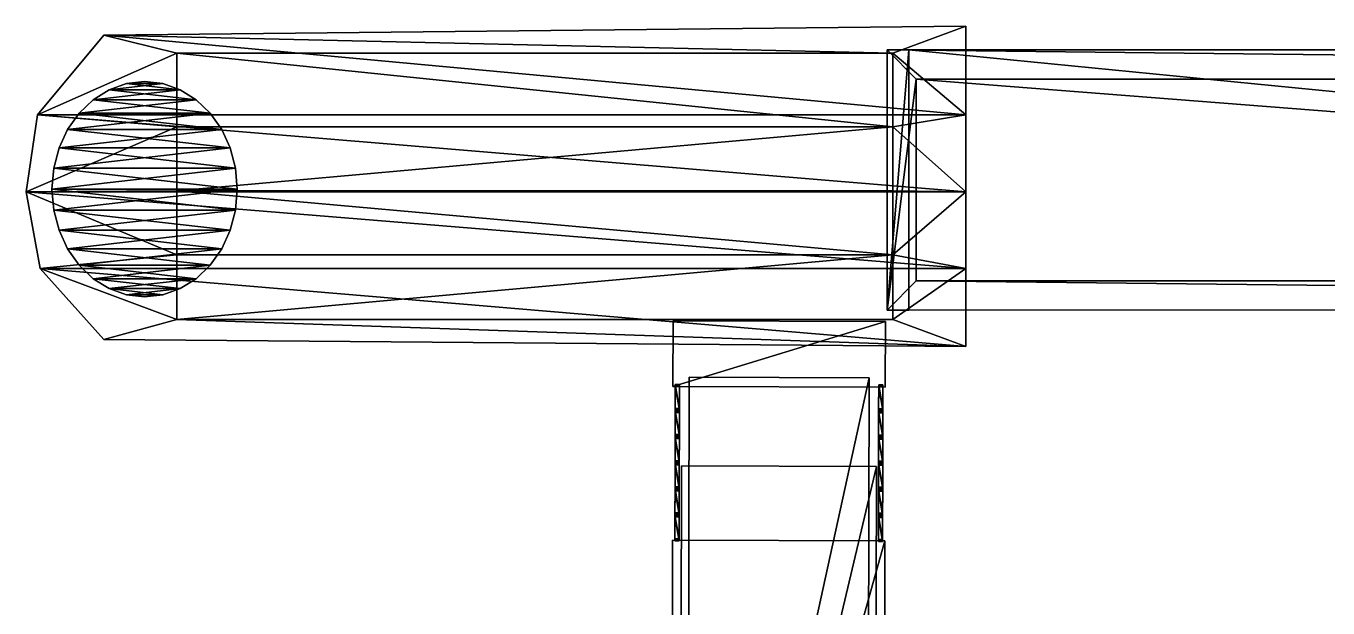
# Model space of a CAD drawing. Header units: millimetres. Extents: x -39 to 131, y -304 to 0.
# Drawn here: x -35.62 to -21.57, y -228.5 to -222.21 of the extents above; entities that cross this region are included whole.
import ezdxf

# ---------------------------------------------------------------- set-up
doc = ezdxf.new("R2010")
doc.units = ezdxf.units.MM
for name, color, linetype in [('CUBE_027_1', 7, 'Continuous'), ('MESH295', 7, 'Continuous'), ('MESH296', 7, 'Continuous'), ('MESH45', 7, 'Continuous'), ('MESH46', 7, 'Continuous'), ('MESH515', 7, 'Continuous'), ('TUNNEL1107', 7, 'Continuous'), ('TUNNEL2119', 7, 'Continuous'), ('TUNNEL3131', 7, 'Continuous')]:
    doc.layers.add(name, color=color, linetype=linetype)

msp = doc.modelspace()

# ---------------------------------------------------------------- meshes
at = {"layer": 'CUBE_027_1'}
mesh = msp.add_polyface(dxfattribs=at)
corners = [(1.88, -222.786, 7.955), (-26.328, -222.47, 5.884), (-26.013, -222.786, 5.907), (2.195, -222.47, 7.978), (-26.328, -222.47, 5.884), (1.88, -222.786, 7.955), (2.195, -222.47, 7.978), (-26.094, -222.47, 2.702), (-26.328, -222.47, 5.884), (2.429, -222.47, 4.797), (2.195, -222.47, 7.978), (2.429, -225.279, 4.797), (2.429, -222.47, 4.797), (2.195, -225.279, 7.978), (2.195, -222.47, 7.978), (1.88, -222.786, 7.955), (2.195, -225.279, 7.978), (1.88, -224.963, 7.955), (1.88, -222.786, 7.955), (-26.013, -222.786, 5.907), (1.88, -224.963, 7.955), (-26.013, -224.963, 5.907), (-26.013, -222.786, 5.907), (-26.328, -225.28, 5.884), (-26.013, -224.963, 5.907), (-26.328, -222.47, 5.884), (-26.094, -222.47, 2.702), (-26.328, -225.28, 5.884), (-26.328, -222.47, 5.884), (-26.094, -225.28, 2.702), (2.429, -225.279, 4.797), (-26.094, -225.28, 2.702), (-26.094, -222.47, 2.702), (2.195, -225.279, 7.978), (-26.094, -225.28, 2.702), (2.429, -225.279, 4.797), (-26.328, -225.28, 5.884), (2.195, -225.279, 7.978), (-26.013, -224.963, 5.907), (-26.328, -225.28, 5.884), (2.195, -225.279, 7.978), (1.88, -224.963, 7.955), (-26.013, -224.963, 5.907), (2.429, -222.47, 4.797)]
mesh.append_faces([[corners[k] for k in face] for face in [(0, 1, 2), (3, 4, 5), (6, 7, 8), (6, 9, 7), (10, 11, 12), (10, 13, 11), (14, 15, 16), (16, 15, 17), (18, 19, 20), (20, 19, 21), (22, 23, 24), (22, 25, 23), (26, 27, 28), (26, 29, 27), (30, 31, 32), (33, 34, 35), (33, 36, 34), (37, 38, 39), (40, 41, 42), (30, 32, 43)]])
at = {"layer": 'MESH295'}
mesh = msp.add_polyface(dxfattribs=at)
corners = [(-26.373, -226.088, 3.234), (-26.373, -226.11, 3.234), (-26.418, -226.11, 3.234), (-26.373, -226.088, 3.234), (-26.373, -226.367, 5.727), (-26.373, -226.11, 3.234), (-26.373, -226.088, 3.234), (-26.373, -226.348, 5.756), (-26.373, -226.367, 5.727), (-26.373, -226.348, 5.756), (-26.373, -226.088, 3.234), (-26.418, -226.088, 3.234), (-26.418, -226.088, 3.234), (-26.418, -226.088, 3.234), (-26.418, -226.11, 3.234), (-26.419, -226.367, 5.727), (-26.419, -226.367, 5.727), (-26.418, -226.11, 3.234), (-26.373, -226.367, 5.727), (-26.373, -226.367, 5.727), (-26.418, -226.11, 3.234), (-26.373, -226.11, 3.234), (-26.373, -226.367, 5.727), (-26.419, -226.373, 5.727), (-26.419, -226.367, 5.727), (-26.373, -226.373, 5.727), (-26.373, -226.367, 5.808), (-26.373, -226.373, 5.727), (-26.373, -226.367, 5.727), (-26.373, -226.367, 5.808), (-26.373, -226.373, 5.808), (-26.373, -226.373, 5.727), (-26.373, -226.367, 5.808), (-26.419, -226.373, 5.808), (-26.373, -226.373, 5.808), (-26.419, -226.366, 5.808), (-26.373, -226.367, 5.808), (-26.419, -226.348, 5.756), (-26.419, -226.366, 5.808), (-26.373, -226.348, 5.756), (-26.373, -226.348, 5.756), (-26.373, -226.367, 5.808), (-26.373, -226.367, 5.727), (-26.373, -226.348, 5.756), (-26.418, -226.088, 3.234), (-26.419, -226.348, 5.756), (-26.418, -226.088, 3.234), (-26.419, -226.367, 5.727), (-26.419, -226.348, 5.756), (-26.419, -226.348, 5.756), (-26.419, -226.367, 5.727), (-26.419, -226.366, 5.808), (-26.419, -226.366, 5.808), (-26.419, -226.367, 5.727), (-26.419, -226.373, 5.727), (-26.419, -226.366, 5.808), (-26.419, -226.373, 5.727), (-26.419, -226.373, 5.808), (-26.419, -226.373, 5.727), (-26.419, -226.391, 5.756), (-26.419, -226.373, 5.808), (-26.419, -226.373, 5.727), (-26.419, -226.648, 3.263), (-26.419, -226.391, 5.756), (-26.419, -226.629, 3.234), (-26.419, -226.373, 5.727), (-26.374, -226.629, 3.234), (-26.419, -226.629, 3.234), (-26.373, -226.373, 5.727), (-26.373, -226.373, 5.727), (-26.374, -226.648, 3.263), (-26.374, -226.629, 3.234), (-26.373, -226.373, 5.727), (-26.373, -226.392, 5.756), (-26.374, -226.648, 3.263), (-26.373, -226.373, 5.727), (-26.373, -226.373, 5.808), (-26.373, -226.392, 5.756), (-26.419, -226.373, 5.808), (-26.373, -226.392, 5.756), (-26.373, -226.373, 5.808), (-26.419, -226.391, 5.756), (-26.419, -226.391, 5.756), (-26.374, -226.648, 3.263), (-26.373, -226.392, 5.756), (-26.419, -226.391, 5.756), (-26.419, -226.648, 3.263), (-26.374, -226.648, 3.263), (-26.419, -226.648, 3.263), (-26.419, -226.629, 3.234), (-26.374, -226.648, 3.263), (-26.419, -226.629, 3.234), (-26.419, -226.648, 3.182), (-26.419, -226.648, 3.263), (-26.419, -226.629, 3.234), (-26.374, -226.648, 3.182), (-26.419, -226.648, 3.182), (-26.374, -226.629, 3.234), (-26.374, -226.629, 3.234), (-26.374, -226.648, 3.263), (-26.374, -226.648, 3.182), (-26.374, -226.629, 3.234), (-26.374, -226.648, 3.182), (-26.374, -226.648, 3.263), (-26.374, -226.654, 3.182), (-26.374, -226.648, 3.263), (-26.374, -226.654, 3.263), (-26.374, -226.654, 3.182), (-26.374, -226.648, 3.263), (-26.42, -226.654, 3.263), (-26.374, -226.654, 3.263), (-26.419, -226.648, 3.263), (-26.419, -226.648, 3.182), (-26.42, -226.654, 3.263), (-26.419, -226.648, 3.263), (-26.419, -226.648, 3.182), (-26.42, -226.654, 3.182), (-26.42, -226.654, 3.263), (-26.374, -226.648, 3.182), (-26.42, -226.654, 3.182), (-26.419, -226.648, 3.182), (-26.374, -226.654, 3.182), (-26.374, -226.673, 3.234), (-26.42, -226.654, 3.182), (-26.374, -226.654, 3.182), (-26.42, -226.673, 3.234), (-26.42, -226.654, 3.182), (-26.374, -226.673, 3.234), (-26.42, -226.654, 3.263), (-26.42, -226.654, 3.182), (-26.42, -226.673, 3.234), (-26.42, -226.654, 3.263), (-26.42, -226.673, 3.234), (-26.42, -226.93, 5.727), (-26.42, -226.654, 3.263), (-26.374, -226.673, 3.234), (-26.42, -226.673, 3.234), (-26.374, -226.654, 3.263), (-26.374, -226.673, 3.234), (-26.42, -226.654, 3.263), (-26.374, -226.654, 3.263), (-26.374, -226.673, 3.234), (-26.374, -226.654, 3.182), (-26.374, -226.654, 3.263), (-26.375, -226.93, 5.727), (-26.374, -226.673, 3.234), (-26.374, -226.654, 3.263), (-26.375, -226.911, 5.756), (-26.375, -226.93, 5.727), (-26.375, -226.911, 5.756), (-26.374, -226.654, 3.263), (-26.42, -226.654, 3.263), (-26.375, -226.911, 5.756), (-26.42, -226.654, 3.263), (-26.42, -226.911, 5.756), (-26.42, -226.654, 3.263), (-26.42, -226.93, 5.727), (-26.42, -226.911, 5.756), (-26.42, -226.911, 5.756), (-26.42, -226.93, 5.727), (-26.42, -226.93, 5.808), (-26.42, -226.93, 5.808), (-26.42, -226.93, 5.727), (-26.42, -226.936, 5.727), (-26.375, -226.93, 5.727), (-26.42, -226.936, 5.727), (-26.42, -226.93, 5.727), (-26.375, -226.936, 5.727), (-26.375, -226.93, 5.808), (-26.375, -226.936, 5.727), (-26.375, -226.93, 5.727), (-26.375, -226.93, 5.808), (-26.375, -226.936, 5.808), (-26.375, -226.936, 5.727), (-26.375, -226.93, 5.808), (-26.42, -226.936, 5.808), (-26.375, -226.936, 5.808), (-26.42, -226.93, 5.808), (-26.375, -226.93, 5.808), (-26.42, -226.911, 5.756), (-26.42, -226.93, 5.808), (-26.375, -226.911, 5.756), (-26.375, -226.911, 5.756), (-26.375, -226.93, 5.808), (-26.375, -226.93, 5.727), (-26.42, -226.93, 5.808), (-26.42, -226.936, 5.727), (-26.42, -226.936, 5.808), (-26.42, -226.936, 5.727), (-26.42, -226.955, 5.756), (-26.42, -226.936, 5.808), (-26.42, -226.936, 5.727), (-26.421, -227.211, 3.263), (-26.42, -226.955, 5.756), (-26.42, -226.936, 5.727), (-26.421, -227.192, 3.234), (-26.421, -227.211, 3.263), (-26.42, -226.936, 5.727), (-26.375, -227.192, 3.234), (-26.421, -227.192, 3.234), (-26.375, -226.936, 5.727), (-26.375, -227.192, 3.234), (-26.42, -226.936, 5.727), (-26.375, -226.936, 5.727), (-26.375, -227.211, 3.263), (-26.375, -227.192, 3.234), (-26.375, -226.936, 5.727), (-26.375, -226.955, 5.756), (-26.375, -227.211, 3.263), (-26.375, -226.936, 5.727), (-26.375, -226.936, 5.808), (-26.375, -226.955, 5.756), (-26.42, -226.936, 5.808), (-26.375, -226.955, 5.756), (-26.375, -226.936, 5.808), (-26.42, -226.936, 5.808), (-26.42, -226.955, 5.756), (-26.375, -226.955, 5.756), (-26.42, -226.955, 5.756), (-26.375, -227.211, 3.263), (-26.375, -226.955, 5.756), (-26.421, -227.211, 3.263), (-26.375, -227.211, 3.263), (-26.421, -227.211, 3.263), (-26.421, -227.217, 3.263), (-26.421, -227.211, 3.263), (-26.421, -227.192, 3.234), (-26.375, -227.211, 3.263), (-26.421, -227.192, 3.234), (-26.421, -227.211, 3.182), (-26.421, -227.211, 3.263), (-26.421, -227.192, 3.234), (-26.375, -227.211, 3.182), (-26.421, -227.211, 3.182), (-26.375, -227.192, 3.234), (-26.375, -227.192, 3.234), (-26.375, -227.211, 3.263), (-26.375, -227.211, 3.182), (-26.375, -227.211, 3.263), (-26.421, -227.192, 3.234), (-26.375, -227.192, 3.234), (-26.375, -227.211, 3.182), (-26.375, -227.211, 3.263), (-26.375, -227.217, 3.182), (-26.375, -227.211, 3.263), (-26.375, -227.217, 3.263), (-26.375, -227.217, 3.182), (-26.375, -227.217, 3.263), (-26.375, -227.217, 3.263), (-26.375, -227.236, 3.234), (-26.421, -227.217, 3.263), (-26.375, -227.217, 3.263), (-26.375, -227.236, 3.234), (-26.375, -227.217, 3.182), (-26.375, -227.217, 3.263), (-26.376, -227.493, 5.727), (-26.375, -227.236, 3.234), (-26.375, -227.217, 3.263), (-26.376, -227.474, 5.756), (-26.376, -227.493, 5.727), (-26.376, -227.474, 5.756), (-26.375, -227.217, 3.263), (-26.421, -227.217, 3.263), (-26.421, -227.474, 5.756), (-26.421, -227.217, 3.263), (-26.421, -227.493, 5.727), (-26.421, -227.474, 5.756), (-26.421, -227.217, 3.263), (-26.421, -227.236, 3.234), (-26.421, -227.493, 5.727), (-26.421, -227.217, 3.263), (-26.421, -227.217, 3.182), (-26.421, -227.236, 3.234), (-26.421, -227.211, 3.182), (-26.421, -227.217, 3.182), (-26.421, -227.217, 3.263), (-26.375, -227.211, 3.182), (-26.421, -227.217, 3.182), (-26.421, -227.211, 3.182), (-26.375, -227.217, 3.182), (-26.375, -227.236, 3.234), (-26.421, -227.217, 3.182), (-26.375, -227.217, 3.182), (-26.421, -227.236, 3.234), (-26.421, -227.217, 3.263), (-26.375, -227.236, 3.234), (-26.421, -227.236, 3.234), (-26.376, -227.493, 5.727), (-26.421, -227.236, 3.234), (-26.375, -227.236, 3.234), (-26.421, -227.493, 5.727), (-26.376, -227.493, 5.727), (-26.421, -227.499, 5.727), (-26.421, -227.493, 5.727), (-26.376, -227.499, 5.727), (-26.376, -227.493, 5.808), (-26.376, -227.499, 5.727), (-26.376, -227.493, 5.727), (-26.376, -227.493, 5.808), (-26.376, -227.499, 5.808), (-26.376, -227.499, 5.727), (-26.376, -227.493, 5.808), (-26.421, -227.499, 5.808), (-26.376, -227.499, 5.808), (-26.421, -227.493, 5.808), (-26.376, -227.493, 5.808), (-26.421, -227.474, 5.756), (-26.421, -227.493, 5.808), (-26.376, -227.493, 5.808), (-26.376, -227.474, 5.756), (-26.421, -227.474, 5.756), (-26.376, -227.474, 5.756), (-26.376, -227.493, 5.808), (-26.376, -227.493, 5.727), (-26.421, -227.474, 5.756), (-26.421, -227.493, 5.727), (-26.421, -227.493, 5.808), (-26.421, -227.493, 5.808), (-26.421, -227.493, 5.727), (-26.421, -227.499, 5.727), (-26.421, -227.493, 5.808), (-26.421, -227.499, 5.727), (-26.421, -227.499, 5.808), (-26.421, -227.499, 5.727), (-26.421, -227.518, 5.756), (-26.421, -227.499, 5.808), (-26.421, -227.499, 5.727), (-26.422, -227.756, 3.234), (-26.421, -227.518, 5.756), (-26.421, -227.499, 5.727), (-26.376, -227.756, 3.234), (-26.422, -227.756, 3.234), (-26.376, -227.499, 5.727), (-26.376, -227.499, 5.727), (-26.377, -227.778, 3.234), (-26.376, -227.756, 3.234), (-26.376, -227.499, 5.727), (-26.376, -227.518, 5.756), (-26.377, -227.778, 3.234), (-26.376, -227.499, 5.727), (-26.376, -227.499, 5.808), (-26.376, -227.518, 5.756), (-26.421, -227.499, 5.808), (-26.376, -227.518, 5.756), (-26.376, -227.499, 5.808), (-26.421, -227.518, 5.756), (-26.421, -227.518, 5.756), (-26.377, -227.778, 3.234), (-26.376, -227.518, 5.756), (-26.421, -227.518, 5.756), (-26.422, -227.777, 3.234), (-26.377, -227.778, 3.234), (-26.421, -227.518, 5.756), (-26.422, -227.756, 3.234), (-26.422, -227.777, 3.234), (-26.376, -227.756, 3.234), (-26.422, -227.777, 3.234), (-26.422, -227.756, 3.234), (-26.377, -227.778, 3.234), (-26.421, -227.211, 3.182), (-26.421, -227.217, 3.263), (-26.421, -227.211, 3.263), (-26.42, -226.93, 5.727), (-26.42, -226.673, 3.234), (-26.375, -226.93, 5.727), (-26.375, -226.93, 5.727), (-26.42, -226.673, 3.234), (-26.374, -226.673, 3.234)]
mesh.append_faces([[corners[k] for k in face] for face in [(0, 1, 2), (3, 4, 5), (6, 7, 8), (9, 10, 11), (0, 2, 12), (13, 14, 15), (16, 17, 18), (19, 20, 21), (22, 23, 24), (22, 25, 23), (26, 27, 28), (29, 30, 31), (32, 33, 34), (32, 35, 33), (36, 37, 38), (36, 39, 37), (40, 41, 42), (43, 44, 45), (46, 47, 48), (49, 50, 51), (52, 53, 54), (55, 56, 57), (58, 59, 60), (61, 62, 63), (61, 64, 62), (65, 66, 67), (68, 66, 65), (69, 70, 71), (72, 73, 74), (75, 76, 77), (78, 79, 80), (78, 81, 79), (82, 83, 84), (85, 86, 87), (88, 89, 90), (91, 92, 93), (94, 95, 96), (97, 95, 94), (98, 99, 100), (90, 89, 101), (102, 103, 104), (105, 106, 107), (108, 109, 110), (108, 111, 109), (112, 113, 114), (115, 116, 117), (118, 119, 120), (118, 121, 119), (122, 123, 124), (125, 126, 127), (128, 129, 130), (131, 132, 133), (134, 135, 136), (137, 138, 139), (140, 141, 142), (143, 144, 145), (146, 147, 148), (149, 150, 151), (152, 153, 154), (155, 156, 157), (158, 159, 160), (161, 162, 163), (164, 165, 166), (164, 167, 165), (168, 169, 170), (171, 172, 173), (174, 175, 176), (174, 177, 175), (178, 179, 180), (178, 181, 179), (182, 183, 184), (185, 186, 187), (188, 189, 190), (191, 192, 193), (194, 195, 196), (197, 198, 199), (200, 201, 202), (203, 204, 205), (206, 207, 208), (209, 210, 211), (212, 213, 214), (215, 216, 217), (218, 219, 220), (218, 221, 219), (222, 223, 224), (225, 226, 227), (228, 229, 230), (231, 232, 233), (234, 232, 231), (235, 236, 237), (238, 239, 240), (241, 242, 243), (244, 245, 246), (222, 224, 247), (248, 249, 250), (251, 252, 253), (254, 255, 256), (257, 258, 259), (260, 261, 262), (260, 262, 263), (264, 265, 266), (267, 268, 269), (270, 271, 272), (273, 274, 275), (276, 277, 278), (276, 279, 277), (280, 281, 282), (283, 281, 280), (284, 285, 286), (287, 288, 289), (290, 288, 287), (291, 292, 293), (291, 294, 292), (295, 296, 297), (298, 299, 300), (301, 302, 303), (301, 304, 302), (305, 306, 307), (308, 309, 310), (311, 312, 313), (314, 315, 316), (317, 318, 319), (320, 321, 322), (323, 324, 325), (326, 327, 328), (329, 330, 331), (332, 330, 329), (333, 334, 335), (336, 337, 338), (339, 340, 341), (342, 343, 344), (342, 345, 343), (346, 347, 348), (349, 350, 351), (352, 353, 354), (355, 356, 357), (355, 358, 356), (359, 360, 361), (362, 363, 364), (365, 366, 367)]])
at = {"layer": 'MESH296'}
mesh = msp.add_polyface(dxfattribs=at)
corners = [(-28.617, -227.494, 5.727), (-28.617, -227.751, 3.234), (-28.617, -227.513, 5.756), (-28.617, -227.494, 5.727), (-28.572, -227.751, 3.234), (-28.617, -227.751, 3.234), (-28.571, -227.494, 5.727), (-28.571, -227.494, 5.727), (-28.572, -227.773, 3.234), (-28.572, -227.751, 3.234), (-28.571, -227.494, 5.727), (-28.571, -227.513, 5.756), (-28.572, -227.773, 3.234), (-28.571, -227.494, 5.727), (-28.571, -227.494, 5.808), (-28.571, -227.513, 5.756), (-28.571, -227.488, 5.808), (-28.571, -227.494, 5.808), (-28.571, -227.494, 5.727), (-28.571, -227.488, 5.808), (-28.617, -227.494, 5.808), (-28.571, -227.494, 5.808), (-28.617, -227.488, 5.808), (-28.571, -227.488, 5.808), (-28.617, -227.469, 5.756), (-28.617, -227.488, 5.808), (-28.571, -227.488, 5.808), (-28.571, -227.469, 5.756), (-28.617, -227.469, 5.756), (-28.571, -227.469, 5.756), (-28.571, -227.488, 5.808), (-28.571, -227.488, 5.727), (-28.571, -227.488, 5.808), (-28.571, -227.494, 5.727), (-28.571, -227.488, 5.727), (-28.571, -227.488, 5.727), (-28.571, -227.494, 5.727), (-28.617, -227.494, 5.727), (-28.617, -227.488, 5.727), (-28.617, -227.488, 5.808), (-28.617, -227.488, 5.727), (-28.617, -227.494, 5.727), (-28.617, -227.469, 5.756), (-28.617, -227.488, 5.727), (-28.617, -227.488, 5.808), (-28.616, -227.212, 3.263), (-28.617, -227.488, 5.727), (-28.617, -227.469, 5.756), (-28.616, -227.212, 3.263), (-28.616, -227.231, 3.234), (-28.617, -227.488, 5.727), (-28.616, -227.212, 3.263), (-28.571, -227.231, 3.234), (-28.616, -227.231, 3.234), (-28.571, -227.212, 3.263), (-28.571, -227.231, 3.234), (-28.616, -227.212, 3.263), (-28.571, -227.212, 3.263), (-28.571, -227.488, 5.727), (-28.571, -227.231, 3.234), (-28.571, -227.212, 3.263), (-28.571, -227.469, 5.756), (-28.571, -227.488, 5.727), (-28.571, -227.469, 5.756), (-28.571, -227.212, 3.263), (-28.616, -227.212, 3.263), (-28.571, -227.206, 3.263), (-28.616, -227.212, 3.263), (-28.571, -227.212, 3.263), (-28.616, -227.206, 3.263), (-28.616, -226.95, 5.756), (-28.616, -227.206, 3.263), (-28.571, -227.206, 3.263), (-28.615, -226.931, 5.727), (-28.616, -227.206, 3.263), (-28.616, -226.95, 5.756), (-28.616, -227.187, 3.234), (-28.615, -226.931, 5.727), (-28.571, -227.187, 3.234), (-28.616, -227.187, 3.234), (-28.57, -226.931, 5.727), (-28.571, -227.187, 3.234), (-28.615, -226.931, 5.727), (-28.57, -226.931, 5.727), (-28.571, -227.206, 3.263), (-28.571, -227.187, 3.234), (-28.57, -226.931, 5.727), (-28.57, -226.95, 5.756), (-28.571, -227.206, 3.263), (-28.57, -226.931, 5.727), (-28.57, -226.931, 5.808), (-28.57, -226.95, 5.756), (-28.57, -226.925, 5.808), (-28.57, -226.931, 5.808), (-28.57, -226.931, 5.727), (-28.57, -226.925, 5.808), (-28.615, -226.931, 5.808), (-28.57, -226.931, 5.808), (-28.615, -226.925, 5.808), (-28.57, -226.925, 5.808), (-28.615, -226.906, 5.756), (-28.615, -226.925, 5.808), (-28.57, -226.925, 5.808), (-28.57, -226.906, 5.756), (-28.615, -226.906, 5.756), (-28.57, -226.906, 5.756), (-28.57, -226.925, 5.808), (-28.57, -226.925, 5.727), (-28.57, -226.925, 5.808), (-28.57, -226.931, 5.727), (-28.57, -226.925, 5.727), (-28.57, -226.925, 5.727), (-28.57, -226.931, 5.727), (-28.615, -226.931, 5.727), (-28.615, -226.925, 5.727), (-28.615, -226.925, 5.808), (-28.615, -226.925, 5.727), (-28.615, -226.931, 5.727), (-28.615, -226.906, 5.756), (-28.615, -226.925, 5.727), (-28.615, -226.925, 5.808), (-28.615, -226.649, 3.263), (-28.615, -226.925, 5.727), (-28.615, -226.906, 5.756), (-28.615, -226.649, 3.263), (-28.615, -226.668, 3.234), (-28.615, -226.925, 5.727), (-28.615, -226.649, 3.263), (-28.569, -226.668, 3.234), (-28.615, -226.668, 3.234), (-28.569, -226.649, 3.263), (-28.569, -226.668, 3.234), (-28.615, -226.649, 3.263), (-28.569, -226.649, 3.263), (-28.57, -226.925, 5.727), (-28.569, -226.668, 3.234), (-28.569, -226.649, 3.263), (-28.57, -226.906, 5.756), (-28.57, -226.925, 5.727), (-28.57, -226.906, 5.756), (-28.569, -226.649, 3.263), (-28.615, -226.649, 3.263), (-28.569, -226.643, 3.263), (-28.615, -226.649, 3.263), (-28.569, -226.649, 3.263), (-28.615, -226.643, 3.263), (-28.615, -226.643, 3.263), (-28.615, -226.624, 3.234), (-28.569, -226.643, 3.263), (-28.615, -226.624, 3.234), (-28.615, -226.643, 3.182), (-28.615, -226.643, 3.263), (-28.615, -226.624, 3.234), (-28.569, -226.643, 3.182), (-28.615, -226.643, 3.182), (-28.569, -226.624, 3.234), (-28.569, -226.643, 3.182), (-28.615, -226.624, 3.234), (-28.569, -226.624, 3.234), (-28.569, -226.643, 3.263), (-28.569, -226.643, 3.182), (-28.569, -226.368, 5.727), (-28.569, -226.643, 3.263), (-28.569, -226.624, 3.234), (-28.569, -226.387, 5.756), (-28.569, -226.368, 5.727), (-28.569, -226.368, 5.808), (-28.569, -226.387, 5.756), (-28.569, -226.362, 5.808), (-28.569, -226.368, 5.808), (-28.569, -226.368, 5.727), (-28.569, -226.362, 5.808), (-28.614, -226.368, 5.808), (-28.569, -226.368, 5.808), (-28.614, -226.361, 5.808), (-28.569, -226.362, 5.808), (-28.614, -226.343, 5.756), (-28.614, -226.361, 5.808), (-28.569, -226.362, 5.808), (-28.569, -226.343, 5.756), (-28.614, -226.343, 5.756), (-28.569, -226.343, 5.756), (-28.569, -226.362, 5.808), (-28.569, -226.362, 5.727), (-28.569, -226.362, 5.808), (-28.569, -226.368, 5.727), (-28.569, -226.362, 5.727), (-28.569, -226.362, 5.727), (-28.569, -226.368, 5.727), (-28.614, -226.368, 5.727), (-28.569, -226.368, 5.727), (-28.569, -226.624, 3.234), (-28.614, -226.368, 5.727), (-28.615, -226.624, 3.234), (-28.569, -226.643, 3.263), (-28.615, -226.624, 3.234), (-28.569, -226.624, 3.234), (-28.614, -226.368, 5.727), (-28.615, -226.624, 3.234), (-28.615, -226.643, 3.263), (-28.614, -226.386, 5.756), (-28.614, -226.386, 5.756), (-28.615, -226.643, 3.263), (-28.569, -226.643, 3.263), (-28.569, -226.387, 5.756), (-28.614, -226.368, 5.808), (-28.614, -226.386, 5.756), (-28.569, -226.387, 5.756), (-28.614, -226.368, 5.727), (-28.614, -226.386, 5.756), (-28.614, -226.368, 5.808), (-28.614, -226.361, 5.808), (-28.614, -226.368, 5.727), (-28.614, -226.368, 5.808), (-28.614, -226.361, 5.808), (-28.614, -226.362, 5.727), (-28.614, -226.368, 5.727), (-28.614, -226.343, 5.756), (-28.614, -226.362, 5.727), (-28.614, -226.361, 5.808), (-28.614, -226.083, 3.234), (-28.614, -226.362, 5.727), (-28.614, -226.343, 5.756), (-28.614, -226.083, 3.234), (-28.614, -226.105, 3.234), (-28.614, -226.362, 5.727), (-28.568, -226.083, 3.234), (-28.614, -226.105, 3.234), (-28.614, -226.083, 3.234), (-28.568, -226.105, 3.234), (-28.568, -226.083, 3.234), (-28.569, -226.362, 5.727), (-28.568, -226.105, 3.234), (-28.568, -226.083, 3.234), (-28.569, -226.343, 5.756), (-28.569, -226.362, 5.727), (-28.569, -226.343, 5.756), (-28.568, -226.083, 3.234), (-28.614, -226.083, 3.234), (-28.569, -226.343, 5.756), (-28.614, -226.083, 3.234), (-28.614, -226.343, 5.756), (-28.569, -226.362, 5.727), (-28.614, -226.105, 3.234), (-28.568, -226.105, 3.234), (-28.614, -226.362, 5.727), (-28.614, -226.105, 3.234), (-28.569, -226.362, 5.727), (-28.614, -226.362, 5.727), (-28.614, -226.368, 5.808), (-28.569, -226.387, 5.756), (-28.569, -226.368, 5.808), (-28.569, -226.643, 3.182), (-28.569, -226.643, 3.263), (-28.569, -226.649, 3.182), (-28.569, -226.643, 3.263), (-28.569, -226.649, 3.263), (-28.569, -226.649, 3.182), (-28.569, -226.649, 3.263), (-28.569, -226.668, 3.234), (-28.569, -226.649, 3.182), (-28.569, -226.668, 3.234), (-28.615, -226.649, 3.182), (-28.569, -226.649, 3.182), (-28.615, -226.668, 3.234), (-28.615, -226.649, 3.182), (-28.569, -226.668, 3.234), (-28.615, -226.649, 3.263), (-28.615, -226.649, 3.182), (-28.615, -226.668, 3.234), (-28.615, -226.643, 3.182), (-28.615, -226.649, 3.182), (-28.615, -226.649, 3.263), (-28.569, -226.643, 3.182), (-28.615, -226.649, 3.182), (-28.615, -226.643, 3.182), (-28.569, -226.649, 3.182), (-28.615, -226.643, 3.182), (-28.615, -226.649, 3.263), (-28.615, -226.643, 3.263), (-28.57, -226.925, 5.727), (-28.615, -226.668, 3.234), (-28.569, -226.668, 3.234), (-28.615, -226.925, 5.727), (-28.615, -226.668, 3.234), (-28.57, -226.925, 5.727), (-28.615, -226.906, 5.756), (-28.615, -226.925, 5.808), (-28.615, -226.931, 5.727), (-28.615, -226.931, 5.808), (-28.615, -226.931, 5.727), (-28.616, -226.95, 5.756), (-28.615, -226.931, 5.808), (-28.615, -226.931, 5.808), (-28.616, -226.95, 5.756), (-28.57, -226.95, 5.756), (-28.616, -226.95, 5.756), (-28.571, -227.206, 3.263), (-28.57, -226.95, 5.756), (-28.57, -226.931, 5.808), (-28.571, -227.206, 3.263), (-28.616, -227.187, 3.234), (-28.571, -227.187, 3.234), (-28.616, -227.206, 3.263), (-28.616, -227.187, 3.234), (-28.571, -227.206, 3.263), (-28.616, -227.187, 3.234), (-28.616, -227.206, 3.182), (-28.616, -227.206, 3.263), (-28.616, -227.187, 3.234), (-28.571, -227.206, 3.182), (-28.616, -227.206, 3.182), (-28.571, -227.187, 3.234), (-28.571, -227.206, 3.182), (-28.616, -227.187, 3.234), (-28.571, -227.187, 3.234), (-28.571, -227.206, 3.263), (-28.571, -227.206, 3.182), (-28.571, -227.206, 3.182), (-28.571, -227.206, 3.263), (-28.571, -227.212, 3.182), (-28.571, -227.206, 3.263), (-28.571, -227.212, 3.263), (-28.571, -227.212, 3.182), (-28.571, -227.212, 3.263), (-28.571, -227.231, 3.234), (-28.571, -227.212, 3.182), (-28.571, -227.231, 3.234), (-28.616, -227.212, 3.182), (-28.571, -227.212, 3.182), (-28.616, -227.231, 3.234), (-28.616, -227.212, 3.263), (-28.616, -227.212, 3.182), (-28.616, -227.231, 3.234), (-28.616, -227.206, 3.182), (-28.616, -227.212, 3.182), (-28.616, -227.212, 3.263), (-28.571, -227.206, 3.182), (-28.616, -227.212, 3.182), (-28.616, -227.206, 3.182), (-28.571, -227.212, 3.182), (-28.616, -227.206, 3.182), (-28.616, -227.212, 3.263), (-28.616, -227.206, 3.263), (-28.571, -227.488, 5.727), (-28.616, -227.231, 3.234), (-28.571, -227.231, 3.234), (-28.617, -227.488, 5.727), (-28.617, -227.469, 5.756), (-28.617, -227.488, 5.808), (-28.617, -227.494, 5.727), (-28.617, -227.494, 5.808), (-28.617, -227.494, 5.727), (-28.617, -227.513, 5.756), (-28.617, -227.494, 5.808), (-28.617, -227.494, 5.808), (-28.617, -227.513, 5.756), (-28.571, -227.513, 5.756), (-28.617, -227.513, 5.756), (-28.572, -227.773, 3.234), (-28.571, -227.513, 5.756), (-28.617, -227.513, 5.756), (-28.617, -227.772, 3.234), (-28.572, -227.773, 3.234), (-28.617, -227.513, 5.756), (-28.617, -227.751, 3.234), (-28.617, -227.772, 3.234), (-28.572, -227.751, 3.234), (-28.617, -227.772, 3.234), (-28.617, -227.751, 3.234), (-28.572, -227.773, 3.234), (-28.571, -227.494, 5.808)]
mesh.append_faces([[corners[k] for k in face] for face in [(0, 1, 2), (3, 4, 5), (6, 4, 3), (7, 8, 9), (10, 11, 12), (13, 14, 15), (16, 17, 18), (19, 20, 21), (19, 22, 20), (23, 24, 25), (26, 27, 28), (29, 30, 31), (32, 33, 34), (35, 36, 37), (35, 37, 38), (39, 40, 41), (42, 43, 44), (45, 46, 47), (48, 49, 50), (51, 52, 53), (54, 55, 56), (57, 58, 59), (60, 61, 62), (63, 64, 65), (66, 67, 68), (66, 69, 67), (70, 71, 72), (73, 74, 75), (73, 76, 74), (77, 78, 79), (80, 81, 82), (83, 84, 85), (86, 87, 88), (89, 90, 91), (92, 93, 94), (95, 96, 97), (95, 98, 96), (99, 100, 101), (102, 103, 104), (105, 106, 107), (108, 109, 110), (111, 112, 113), (111, 113, 114), (115, 116, 117), (118, 119, 120), (121, 122, 123), (124, 125, 126), (127, 128, 129), (130, 131, 132), (133, 134, 135), (136, 137, 138), (139, 140, 141), (142, 143, 144), (142, 145, 143), (146, 147, 148), (149, 150, 151), (152, 153, 154), (155, 156, 157), (158, 159, 160), (161, 162, 163), (161, 164, 162), (165, 166, 167), (168, 169, 170), (171, 172, 173), (171, 174, 172), (175, 176, 177), (178, 179, 180), (181, 182, 183), (184, 185, 186), (187, 188, 189), (190, 191, 192), (192, 191, 193), (194, 195, 196), (197, 198, 199), (197, 199, 200), (201, 202, 203), (201, 203, 204), (205, 206, 207), (208, 209, 210), (211, 212, 213), (214, 215, 216), (217, 218, 219), (220, 221, 222), (223, 224, 225), (226, 227, 228), (226, 229, 227), (230, 231, 232), (233, 234, 235), (236, 237, 238), (239, 240, 241), (242, 243, 244), (245, 246, 247), (187, 189, 248), (249, 250, 251), (252, 253, 254), (255, 256, 257), (258, 259, 260), (261, 262, 263), (264, 265, 266), (267, 268, 269), (270, 271, 272), (273, 274, 275), (273, 276, 274), (277, 278, 279), (280, 281, 282), (283, 284, 285), (139, 141, 286), (287, 288, 289), (290, 291, 292), (293, 294, 295), (296, 297, 298), (293, 295, 299), (300, 301, 302), (303, 304, 305), (306, 307, 308), (309, 310, 311), (312, 313, 314), (315, 316, 317), (318, 319, 320), (321, 322, 323), (324, 325, 326), (327, 328, 329), (330, 328, 327), (331, 332, 333), (334, 335, 336), (337, 338, 339), (337, 340, 338), (341, 342, 343), (344, 345, 346), (347, 345, 344), (63, 65, 348), (349, 350, 351), (352, 353, 354), (355, 356, 357), (358, 359, 360), (361, 362, 363), (364, 365, 366), (367, 368, 369), (367, 370, 368), (355, 357, 371)]])
at = {"layer": 'MESH45'}
mesh = msp.add_polyface(dxfattribs=at)
corners = [(-34.144, -225.114, 5.387), (-34.339, -225.137, 5.387), (-34.534, -225.114, 5.387), (-34.339, -225.137, 7.387), (-34.339, -225.137, 5.387), (-34.144, -225.114, 5.387), (-34.534, -225.114, 7.387), (-34.339, -225.137, 5.387), (-34.339, -225.137, 7.387), (-34.534, -225.114, 5.387), (-34.721, -225.048, 7.387), (-34.534, -225.114, 5.387), (-34.534, -225.114, 7.387), (-34.721, -225.048, 5.387), (-34.894, -224.941, 7.387), (-34.721, -225.048, 5.387), (-34.721, -225.048, 7.387), (-34.894, -224.941, 5.387), (-35.046, -224.796, 7.387), (-34.894, -224.941, 5.387), (-34.894, -224.941, 7.387), (-35.046, -224.796, 5.387), (-35.17, -224.62, 5.387), (-35.046, -224.796, 5.387), (-35.046, -224.796, 7.387), (-33.632, -224.796, 5.387), (-35.046, -224.796, 5.387), (-35.17, -224.62, 5.387), (-33.783, -224.941, 5.387), (-33.783, -224.941, 7.387), (-33.783, -224.941, 5.387), (-33.632, -224.796, 5.387), (-33.956, -225.048, 7.387), (-33.783, -224.941, 5.387), (-33.783, -224.941, 7.387), (-33.956, -225.048, 5.387), (-34.144, -225.114, 7.387), (-33.956, -225.048, 5.387), (-33.956, -225.048, 7.387), (-34.144, -225.114, 5.387), (-34.144, -225.114, 7.387), (-34.144, -225.114, 7.387), (-34.534, -225.114, 7.387), (-34.339, -225.137, 7.387), (-33.956, -225.048, 7.387), (-34.721, -225.048, 7.387), (-33.783, -224.941, 7.387), (-34.894, -224.941, 7.387), (-33.632, -224.796, 7.387), (-35.046, -224.796, 7.387), (-33.507, -224.62, 7.387), (-35.17, -224.62, 7.387), (-33.415, -224.419, 7.387), (-35.262, -224.419, 7.387), (-33.358, -224.202, 7.387), (-35.319, -224.202, 7.387), (-33.339, -223.975, 7.387), (-35.339, -223.975, 7.387), (-33.358, -223.748, 7.387), (-33.358, -223.748, 7.387), (-33.339, -223.975, 7.387), (-33.339, -223.975, 5.387), (-33.339, -223.975, 7.387), (-33.358, -224.202, 5.387), (-33.339, -223.975, 5.387), (-33.358, -224.202, 7.387), (-33.358, -224.202, 7.387), (-33.415, -224.419, 5.387), (-33.358, -224.202, 5.387), (-33.415, -224.419, 7.387), (-33.415, -224.419, 7.387), (-33.507, -224.62, 5.387), (-33.415, -224.419, 5.387), (-33.507, -224.62, 7.387), (-33.507, -224.62, 7.387), (-33.632, -224.796, 5.387), (-33.507, -224.62, 5.387), (-33.632, -224.796, 7.387), (-33.632, -224.796, 7.387), (-33.507, -224.62, 5.387), (-35.262, -224.419, 5.387), (-35.262, -224.419, 5.387), (-35.17, -224.62, 5.387), (-35.17, -224.62, 7.387), (-35.17, -224.62, 7.387), (-35.262, -224.419, 7.387), (-35.319, -224.202, 5.387), (-35.262, -224.419, 5.387), (-35.262, -224.419, 7.387), (-33.415, -224.419, 5.387), (-35.319, -224.202, 5.387), (-33.358, -224.202, 5.387), (-35.339, -223.975, 5.387), (-35.339, -223.975, 5.387), (-35.319, -224.202, 5.387), (-35.319, -224.202, 7.387), (-35.319, -224.202, 7.387), (-35.339, -223.975, 7.387), (-35.319, -223.748, 5.387), (-35.339, -223.975, 5.387), (-35.339, -223.975, 7.387), (-33.339, -223.975, 5.387), (-35.319, -223.748, 5.387), (-33.358, -223.748, 5.387), (-35.262, -223.53, 5.387), (-35.262, -223.53, 5.387), (-35.319, -223.748, 5.387), (-35.319, -223.748, 7.387), (-35.319, -223.748, 7.387), (-35.319, -223.748, 7.387), (-33.415, -223.53, 7.387), (-33.415, -223.53, 7.387), (-33.358, -223.748, 7.387), (-33.358, -223.748, 5.387), (-33.358, -223.748, 5.387), (-33.415, -223.53, 5.387), (-33.415, -223.53, 5.387), (-35.17, -223.329, 5.387), (-35.17, -223.329, 5.387), (-35.262, -223.53, 5.387), (-35.262, -223.53, 7.387), (-35.262, -223.53, 7.387), (-35.262, -223.53, 7.387), (-33.507, -223.329, 7.387), (-33.507, -223.329, 7.387), (-33.415, -223.53, 7.387), (-33.415, -223.53, 5.387), (-33.507, -223.329, 5.387), (-33.507, -223.329, 5.387), (-35.046, -223.153, 5.387), (-35.046, -223.153, 5.387), (-35.17, -223.329, 5.387), (-35.17, -223.329, 7.387), (-35.17, -223.329, 7.387), (-35.17, -223.329, 7.387), (-33.632, -223.153, 7.387), (-33.632, -223.153, 7.387), (-33.507, -223.329, 7.387), (-33.507, -223.329, 5.387), (-33.632, -223.153, 5.387), (-33.632, -223.153, 5.387), (-34.894, -223.009, 5.387), (-34.894, -223.009, 7.387), (-34.894, -223.009, 5.387), (-35.046, -223.153, 5.387), (-34.721, -222.901, 7.387), (-34.894, -223.009, 5.387), (-34.894, -223.009, 7.387), (-34.721, -222.901, 5.387), (-34.534, -222.835, 7.387), (-34.721, -222.901, 5.387), (-34.721, -222.901, 7.387), (-34.534, -222.835, 5.387), (-34.339, -222.813, 7.387), (-34.534, -222.835, 5.387), (-34.534, -222.835, 7.387), (-34.339, -222.813, 5.387), (-34.144, -222.835, 7.387), (-34.339, -222.813, 5.387), (-34.339, -222.813, 7.387), (-34.144, -222.835, 5.387), (-33.956, -222.901, 7.387), (-34.144, -222.835, 5.387), (-34.144, -222.835, 7.387), (-33.956, -222.901, 5.387), (-33.783, -223.009, 7.387), (-33.956, -222.901, 5.387), (-33.956, -222.901, 7.387), (-33.783, -223.009, 5.387), (-33.632, -223.153, 7.387), (-33.783, -223.009, 5.387), (-33.783, -223.009, 7.387), (-33.632, -223.153, 5.387), (-33.783, -223.009, 5.387), (-34.721, -222.901, 5.387), (-33.956, -222.901, 5.387), (-34.534, -222.835, 5.387), (-34.144, -222.835, 5.387), (-34.339, -222.813, 5.387), (-33.783, -223.009, 7.387), (-35.046, -223.153, 7.387), (-34.894, -223.009, 7.387), (-33.956, -222.901, 7.387), (-34.721, -222.901, 7.387), (-34.144, -222.835, 7.387), (-34.534, -222.835, 7.387), (-34.339, -222.813, 7.387), (-35.046, -223.153, 7.387), (-35.046, -223.153, 7.387), (-33.956, -225.048, 5.387), (-34.721, -225.048, 5.387), (-34.894, -224.941, 5.387)]
mesh.append_faces([[corners[k] for k in face] for face in [(0, 1, 2), (3, 4, 5), (6, 7, 8), (6, 9, 7), (10, 11, 12), (10, 13, 11), (14, 15, 16), (14, 17, 15), (18, 19, 20), (18, 21, 19), (22, 23, 24), (25, 26, 27), (25, 28, 26), (29, 30, 31), (32, 33, 34), (32, 35, 33), (36, 37, 38), (36, 39, 37), (3, 5, 40), (41, 42, 43), (44, 42, 41), (44, 45, 42), (46, 45, 44), (46, 47, 45), (48, 47, 46), (48, 49, 47), (50, 49, 48), (50, 51, 49), (52, 51, 50), (52, 53, 51), (54, 53, 52), (54, 55, 53), (56, 55, 54), (56, 57, 55), (56, 58, 57), (59, 60, 61), (62, 63, 64), (62, 65, 63), (66, 67, 68), (66, 69, 67), (70, 71, 72), (70, 73, 71), (74, 75, 76), (74, 77, 75), (29, 31, 78), (79, 25, 27), (79, 27, 80), (81, 82, 83), (22, 24, 84), (81, 83, 85), (86, 87, 88), (89, 80, 90), (89, 79, 80), (91, 89, 90), (91, 90, 92), (93, 94, 95), (86, 88, 96), (93, 95, 97), (98, 99, 100), (101, 92, 102), (101, 91, 92), (101, 102, 103), (103, 102, 104), (105, 106, 107), (98, 100, 108), (58, 109, 57), (58, 110, 109), (111, 112, 113), (59, 61, 114), (111, 113, 115), (103, 104, 116), (116, 104, 117), (118, 119, 120), (105, 107, 121), (110, 122, 109), (110, 123, 122), (124, 125, 126), (124, 126, 127), (116, 117, 128), (128, 117, 129), (130, 131, 132), (118, 120, 133), (123, 134, 122), (123, 135, 134), (136, 137, 138), (136, 138, 139), (128, 129, 140), (140, 129, 141), (142, 143, 144), (145, 146, 147), (145, 148, 146), (149, 150, 151), (149, 152, 150), (153, 154, 155), (153, 156, 154), (157, 158, 159), (157, 160, 158), (161, 162, 163), (161, 164, 162), (165, 166, 167), (165, 168, 166), (169, 170, 171), (169, 172, 170), (140, 141, 173), (173, 141, 174), (173, 174, 175), (175, 174, 176), (175, 176, 177), (177, 176, 178), (135, 179, 180), (179, 181, 180), (179, 182, 181), (182, 183, 181), (182, 184, 183), (184, 185, 183), (184, 186, 185), (142, 144, 187), (130, 132, 188), (135, 180, 134), (189, 0, 190), (0, 2, 190), (189, 190, 191), (28, 189, 191), (28, 191, 26)]])
at = {"layer": 'MESH46'}
mesh = msp.add_polyface(dxfattribs=at)
corners = [(-26.265, -223.992, 6.929), (-26.265, -224.682, 7.185), (-26.265, -223.992, 7.185), (-26.265, -224.682, 6.929), (-26.265, -223.992, 6.929), (-33.992, -223.992, 6.929), (-26.265, -224.682, 6.929), (-26.265, -223.303, 6.929), (-33.992, -223.303, 6.929), (-33.992, -222.506, 6.929), (-26.265, -222.506, 6.929), (-33.992, -222.506, 7.185), (-33.992, -222.506, 6.929), (-26.265, -222.506, 6.929), (-33.992, -222.506, 7.185), (-33.992, -223.303, 6.929), (-33.992, -222.506, 6.929), (-33.992, -223.303, 7.185), (-33.992, -222.506, 7.185), (-35.495, -223.172, 7.185), (-33.992, -223.303, 7.185), (-34.779, -222.312, 7.185), (-26.265, -222.506, 7.185), (-25.479, -222.213, 7.185), (-25.479, -222.213, 7.185), (-34.779, -222.312, -0.615), (-34.779, -222.312, 7.185), (-25.479, -222.213, -0.615), (-25.479, -222.213, 7.185), (-25.479, -223.172, -0.615), (-25.479, -222.213, -0.615), (-25.479, -223.172, 7.185), (-25.479, -223.172, 7.185), (-26.265, -223.303, 7.185), (-26.265, -222.506, 6.929), (-26.265, -223.303, 7.185), (-26.265, -222.506, 7.185), (-26.265, -223.303, 6.929), (-25.479, -224.002, 7.185), (-26.265, -223.992, 7.185), (-25.479, -224.002, 7.185), (-25.479, -224.002, -0.615), (-25.479, -224.832, -0.615), (-25.479, -224.832, 7.185), (-26.265, -224.682, 7.185), (-25.479, -224.832, 7.185), (-26.265, -225.383, 7.185), (-26.265, -225.383, 7.185), (-26.265, -225.383, 6.929), (-33.992, -225.383, 6.929), (-26.265, -225.383, 6.929), (-33.992, -224.682, 6.929), (-33.992, -223.992, 7.185), (-33.992, -224.682, 6.929), (-33.992, -223.992, 6.929), (-33.992, -224.682, 7.185), (-33.992, -223.992, 7.185), (-35.619, -224.002, 7.185), (-33.992, -224.682, 7.185), (-35.495, -223.172, -0.615), (-35.619, -224.002, 7.185), (-35.495, -223.172, 7.185), (-35.619, -224.002, -0.615), (-25.479, -224.002, -0.615), (-35.619, -224.002, -0.615), (-35.495, -223.172, -0.615), (-25.479, -224.832, -0.615), (-35.465, -224.832, -0.615), (-25.479, -225.675, -0.615), (-34.779, -225.597, -0.615), (-34.779, -225.597, 7.185), (-34.779, -225.597, -0.615), (-25.479, -225.675, -0.615), (-35.465, -224.832, -0.615), (-34.779, -225.597, -0.615), (-34.779, -225.597, 7.185), (-35.465, -224.832, 7.185), (-33.992, -225.383, 7.185), (-35.465, -224.832, 7.185), (-34.779, -225.597, 7.185), (-35.619, -224.002, -0.615), (-35.465, -224.832, 7.185), (-35.619, -224.002, 7.185), (-35.465, -224.832, -0.615), (-33.992, -225.383, 7.185), (-33.992, -225.383, 6.929), (-26.265, -225.383, 7.185), (-33.992, -225.383, 6.929), (-33.992, -225.383, 7.185), (-26.265, -225.383, 6.929), (-25.479, -225.675, 7.185), (-25.479, -225.675, 7.185), (-25.479, -225.675, -0.615), (-25.479, -225.675, 7.185), (-25.479, -223.172, -0.615), (-34.779, -222.312, -0.615), (-34.779, -222.312, -0.615), (-35.495, -223.172, -0.615), (-35.495, -223.172, 7.185), (-34.779, -222.312, 7.185), (-25.479, -222.213, -0.615), (-26.265, -222.506, 7.185)]
mesh.append_faces([[corners[k] for k in face] for face in [(0, 1, 2), (0, 3, 1), (4, 5, 6), (7, 5, 4), (7, 8, 5), (7, 9, 8), (10, 9, 7), (11, 12, 13), (14, 15, 16), (14, 17, 15), (18, 19, 20), (18, 21, 19), (22, 21, 18), (23, 21, 22), (24, 25, 26), (24, 27, 25), (28, 29, 30), (28, 31, 29), (23, 22, 32), (32, 22, 33), (34, 35, 36), (34, 37, 35), (37, 2, 35), (37, 0, 2), (38, 33, 39), (32, 33, 38), (31, 40, 41), (40, 42, 41), (40, 43, 42), (38, 44, 45), (38, 39, 44), (45, 44, 46), (3, 47, 1), (3, 48, 47), (6, 49, 50), (6, 51, 49), (6, 5, 51), (52, 53, 54), (52, 55, 53), (56, 57, 58), (20, 57, 56), (20, 19, 57), (59, 60, 61), (59, 62, 60), (63, 64, 65), (66, 64, 63), (66, 67, 64), (68, 67, 66), (68, 69, 67), (70, 71, 72), (73, 74, 75), (73, 75, 76), (77, 78, 79), (58, 78, 77), (58, 57, 78), (80, 81, 82), (80, 83, 81), (55, 84, 85), (86, 87, 88), (86, 89, 87), (90, 46, 77), (45, 46, 90), (43, 91, 92), (70, 72, 93), (90, 77, 79), (43, 92, 42), (55, 85, 53), (63, 65, 94), (94, 65, 95), (96, 97, 98), (96, 98, 99), (94, 95, 100), (31, 41, 29), (17, 52, 54), (17, 54, 15), (11, 13, 101)]])
at = {"layer": 'MESH515'}
mesh = msp.add_polyface(dxfattribs=at)
corners = [(-26.352, -227.771, 3.196), (-26.37, -236.034, 3.196), (-28.661, -236.029, 3.196), (-26.352, -227.771, 5.653), (-26.37, -236.034, 3.196), (-26.352, -227.771, 3.196), (-26.37, -236.034, 5.653), (-26.352, -227.771, 5.653), (-28.661, -236.029, 5.653), (-26.37, -236.034, 5.653), (-28.642, -227.766, 5.653), (-26.352, -227.771, 5.653), (-28.642, -227.766, 3.196), (-28.642, -227.766, 5.653), (-26.352, -227.771, 3.196), (-28.642, -227.766, 3.196), (-28.642, -227.766, 3.196), (-28.661, -236.029, 3.196), (-28.661, -236.029, 5.653), (-28.642, -227.766, 5.653)]
mesh.append_faces([[corners[k] for k in face] for face in [(0, 1, 2), (3, 4, 5), (3, 6, 4), (7, 8, 9), (7, 10, 8), (11, 12, 13), (11, 14, 12), (0, 2, 15), (16, 17, 18), (16, 18, 19)]])
at = {"layer": 'TUNNEL1107'}
mesh = msp.add_polyface(dxfattribs=at)
corners = [(-28.639, -226.105, 5.682), (-26.347, -226.111, 3.182), (-26.347, -226.111, 5.682), (-28.639, -226.105, 3.182), (-28.638, -225.398, 3.182), (-28.639, -226.105, 3.182), (-28.639, -226.105, 5.682), (-26.345, -225.404, 3.182), (-28.639, -226.105, 3.182), (-28.638, -225.398, 3.182), (-26.347, -226.111, 3.182), (-26.345, -225.404, 5.682), (-26.347, -226.111, 3.182), (-26.345, -225.404, 3.182), (-26.347, -226.111, 5.682), (-26.345, -225.404, 5.682), (-28.639, -226.105, 5.682), (-26.347, -226.111, 5.682), (-28.638, -225.398, 5.682), (-26.345, -225.404, 5.682), (-28.638, -225.398, 3.182), (-28.638, -225.398, 5.682), (-26.345, -225.404, 3.182), (-28.638, -225.398, 5.682)]
mesh.append_faces([[corners[k] for k in face] for face in [(0, 1, 2), (0, 3, 1), (4, 5, 6), (7, 8, 9), (7, 10, 8), (11, 12, 13), (11, 14, 12), (15, 16, 17), (15, 18, 16), (19, 20, 21), (19, 22, 20), (4, 6, 23)]])
at = {"layer": 'TUNNEL2119'}
mesh = msp.add_polyface(dxfattribs=at)
corners = [(-26.523, -226.011, 5.522), (-28.483, -234.974, 5.522), (-26.543, -234.979, 5.522), (-28.463, -226.006, 5.522), (-28.463, -226.006, 3.335), (-28.483, -234.974, 5.522), (-28.463, -226.006, 5.522), (-28.483, -234.974, 3.335), (-26.523, -226.011, 3.335), (-28.483, -234.974, 3.335), (-28.463, -226.006, 3.335), (-26.543, -234.979, 3.335), (-26.523, -226.011, 5.522), (-26.543, -234.979, 3.335), (-26.523, -226.011, 3.335), (-26.543, -234.979, 5.522)]
mesh.append_faces([[corners[k] for k in face] for face in [(0, 1, 2), (0, 3, 1), (4, 5, 6), (4, 7, 5), (8, 9, 10), (8, 11, 9), (12, 13, 14), (12, 15, 13)]])
at = {"layer": 'TUNNEL3131'}
mesh = msp.add_polyface(dxfattribs=at)
corners = [(-26.444, -226.968, 5.579), (-28.566, -235.931, 5.579), (-26.465, -235.936, 5.579), (-28.546, -226.963, 5.579), (-26.444, -226.968, 5.579), (-28.546, -226.963, 3.26), (-28.546, -226.963, 5.579), (-26.444, -226.968, 3.26), (-26.444, -226.968, 5.579), (-26.465, -235.936, 3.26), (-26.444, -226.968, 3.26), (-26.465, -235.936, 5.579), (-26.444, -226.968, 3.26), (-26.465, -235.936, 3.26), (-28.566, -235.931, 3.26), (-28.546, -226.963, 3.26), (-28.546, -226.963, 3.26), (-28.566, -235.931, 3.26), (-28.566, -235.931, 5.579), (-28.546, -226.963, 5.579)]
mesh.append_faces([[corners[k] for k in face] for face in [(0, 1, 2), (0, 3, 1), (4, 5, 6), (4, 7, 5), (8, 9, 10), (8, 11, 9), (12, 13, 14), (12, 14, 15), (16, 17, 18), (16, 18, 19)]])

doc.saveas('drawing.dxf')
